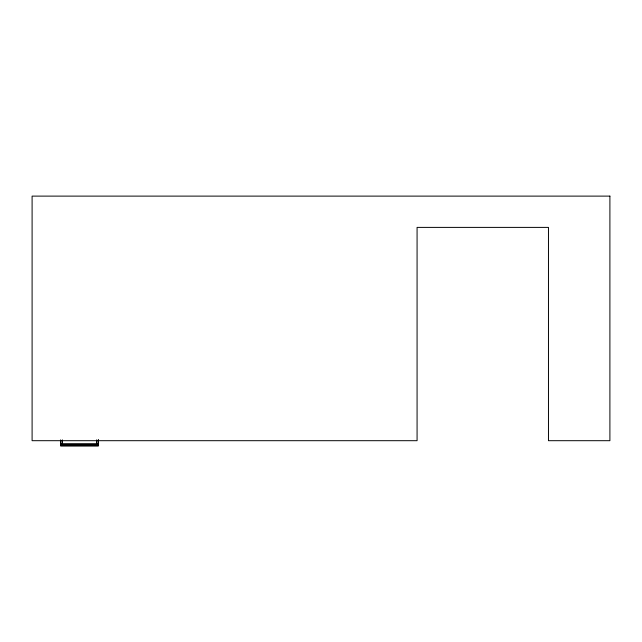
<?xml version="1.0" encoding="UTF-8"?>
<svg xmlns="http://www.w3.org/2000/svg" width="642" height="642" viewBox="0 0 642 642"><rect width="100%" height="100%" fill="white"/><g stroke="black" fill="none" stroke-linecap="round" stroke-linejoin="round"><path stroke-width="0.96" d="M60.541 443.991L98.459 443.991M98.459 439.834L98.459 445.885L60.541 445.885L60.541 440.091M98.266 439.834L98.266 443.991M96.749 440.091L96.749 443.991M96.565 440.091L96.565 443.991M62.434 440.091L62.434 443.991M62.25 440.091L62.25 443.991M60.733 440.091L60.733 443.991M609.9 196.115L32.1 196.115L32.1 440.693L417.075 440.693L417.075 227.396L548.469 227.396L548.469 440.693L609.9 440.693L609.9 196.115M98.266 444.184L60.733 444.184L60.733 445.7L98.266 445.7L98.266 444.184"/></g></svg>
